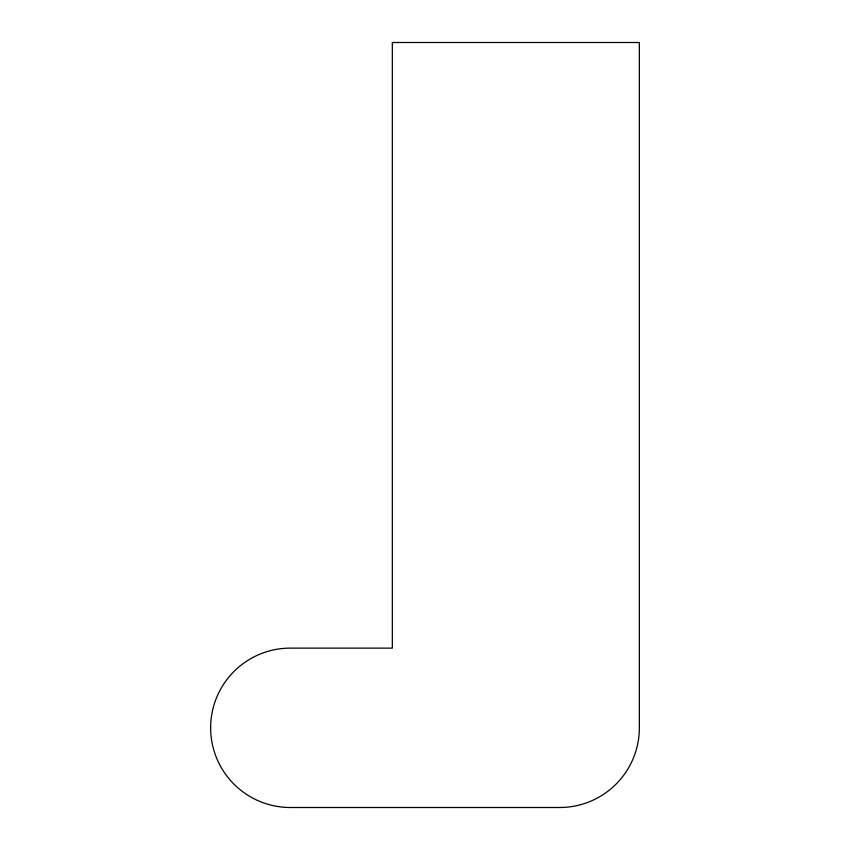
<?xml version="1.0" encoding="UTF-8"?>
<svg xmlns="http://www.w3.org/2000/svg" width="850" height="850" viewBox="0 0 850 850"><rect width="100%" height="100%" fill="white"/><g stroke="black" fill="none" stroke-linecap="round" stroke-linejoin="round"><path stroke-width="1.27" d="M639.359 42.5L392.328 42.5L392.328 648.125L290.328 648.125A79.688 79.688 0 0 0 210.641 727.812A79.688 79.688 0 0 0 290.328 807.5L559.672 807.5A79.688 79.688 0 0 0 639.359 727.812L639.359 42.5"/></g></svg>
